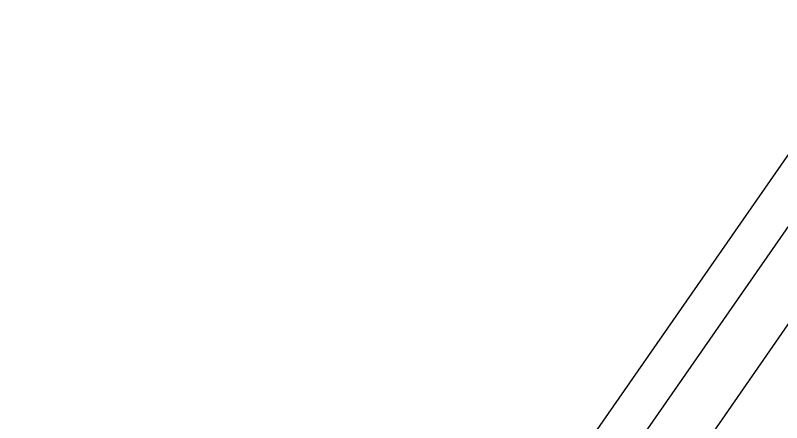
# Model space of a CAD drawing. Extents: x 527 to 611, y 788 to 934.
# Drawn here: x 531.529 to 534.226, y 827.819 to 829.251 of the extents above; entities that cross this region are included whole.
import ezdxf

# ---------------------------------------------------------------- set-up
doc = ezdxf.new("R2010")
doc.units = 0
doc.header["$MEASUREMENT"] = 0
doc.layers.add('1', color=4, linetype='Continuous')
doc.layers.add('GEOMETRY', color=3, linetype='Continuous', lineweight=25)

# ---------------------------------------------------------------- blocks, each defined once
blk = doc.blocks.new('2026_FLAIR')
at = {"layer": 'GEOMETRY'}
for p, q in [((7.5223, 25.8878), (4.4622, 21.4866)), ((4.5798, 21.4015), (7.6399, 25.8027)), ((5.7084, 22.6742), (7.7991, 25.6924))]:
    blk.add_line(p, q, dxfattribs=at)
for points, knots in [([(7.8199, 24.9551), (7.8199, 24.9551), (7.7628, 24.9058), (7.6474, 24.7963), (7.4731, 24.613), (7.0764, 24.1906), (6.5502, 23.6307), (6.1053, 23.1207), (5.9224, 22.9111)], [0, 0, 0, 0, 0.0000004, 0.0884721, 0.1769961, 0.2655241, 0.6980109, 1, 1, 1, 1]), ([(5.6579, 22.5431), (5.8247, 22.7374), (5.9946, 22.9327), (6.34, 23.3234), (6.5156, 23.5185), (6.8713, 23.9079), (7.0515, 24.102), (7.3246, 24.3907), (7.4161, 24.4865), (7.5541, 24.6286), (7.6002, 24.6757), (7.6696, 24.7453), (7.6927, 24.7683), (7.7275, 24.8022), (7.7391, 24.8135), (7.7624, 24.8355), (7.774, 24.8463), (7.7857, 24.8565)], [0, 0, 0, 0, 0.25, 0.25, 0.5, 0.5, 0.75, 0.75, 0.875, 0.875, 0.9375, 0.9375, 0.96875, 0.96875, 0.984375, 0.984375, 1, 1, 1, 1])]:
    blk.add_open_spline(points, degree=3, knots=knots, dxfattribs=at)

msp = doc.modelspace()

# ---------------------------------------------------------------- block references
at = {"layer": '1'}
msp.add_blockref('2026_FLAIR', (527.0666, 803.3631), dxfattribs=at)

doc.saveas('drawing.dxf')
